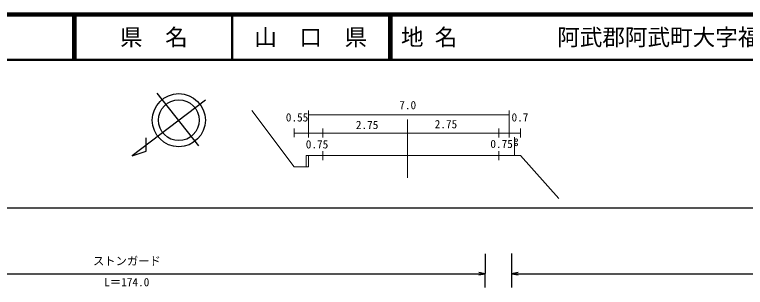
# Model space of a CAD drawing. Units: millimetres, scale not verified. Extents: x 40000 to 680000, y 20000 to 380000.
# Drawn here: x 284769 to 446706, y 319544 to 380000 of the extents above; entities that cross this region are included whole.
import ezdxf
from ezdxf.enums import TextEntityAlignment as Align

# ---------------------------------------------------------------- set-up
doc = ezdxf.new("R2010")
doc.units = ezdxf.units.MM
doc.header["$LTSCALE"] = 1000
for name, color, linetype, lineweight in [('M-BMK-SRVR', 3, 'Continuous', 25), ('M-STR-HTXT', 7, 'Continuous', 13), ('M-STR-STR3', 7, 'Continuous', 25), ('M-TTL', 2, 'Continuous', 140), ('M-TTL-LINE', 7, 'Continuous', 50)]:
    doc.layers.add(name, color=color, linetype=linetype, lineweight=lineweight)
doc.layers.add('M-TTL-TXT', color=7, linetype='Continuous')
doc.styles.add('ＭＳ ゴシック', font='')
doc.styles.get('ＭＳ ゴシック').set_extended_font_data('MS Gothic')

# ---------------------------------------------------------------- blocks, each defined once
blk = doc.blocks.new('open_arrow')
at = {"color": 0, "linetype": 'Continuous', "lineweight": -2}
blk.add_lwpolyline([(7.5, 1.25), (0, 0), (7.5, -1.25)], dxfattribs=at)

msp = doc.modelspace()

# ---------------------------------------------------------------- linework, layer by layer
at = {"layer": 'M-BMK-SRVR'}
for p, q in [((325565, 350931), (316381, 362592)), ((327071, 361064), (310834, 348711)), ((313957, 349755), (313915, 352715)), ((310834, 348711), (313957, 349755))]:
    msp.add_line(p, q, dxfattribs=at)
for radius in [5885, 4520]:
    msp.add_circle((321154, 356596), radius, dxfattribs=at)
at = {"layer": 'M-STR-HTXT'}
for p, q in [((346735, 346258), (337360, 358758)), ((349860, 352758), (349860, 358758)), ((394360, 352758), (394360, 358758)), ((349860, 357758), (394360, 357758)), ((371860, 343831), (371860, 356758)), ((346722, 353758), (346722, 354746)), ((353047, 354744), (353047, 352744)), ((392044, 354758), (392044, 352758)), ((396860, 352758), (396860, 354758)), ((346722, 353758), (396860, 353758)), ((346722, 352840), (346722, 353758)), ((395525, 348758), (395524, 352816)), ((349360, 348758), (396860, 348758)), ((349360, 346258), (349360, 348758)), ((349860, 348758), (349860, 346258)), ((353047, 349744), (353047, 347744)), ((392044, 349758), (392044, 347758)), ((396860, 348758), (405360, 339258)), ((349860, 346258), (346735, 346258))]:
    msp.add_line(p, q, dxfattribs=at)
for centre in [(395897, 351194), (395902, 352194)]:
    msp.add_circle(centre, 300, dxfattribs=at)
at = {"layer": 'M-STR-STR3'}
for p, q in [((65027, 337182), (557859, 337182)), ((389076, 326972), (389076, 322608)), ((394879, 327070), (394879, 319548)), ((215132, 322576), (389076, 322576)), ((389076, 319544), (389076, 322608)), ((394879, 322576), (535043, 322576))]:
    msp.add_line(p, q, dxfattribs=at)
at = {"layer": 'M-TTL'}
msp.add_line((680000, 380000), (40000, 380000), dxfattribs=at)
at = {"layer": 'M-TTL-LINE'}
for p, q in [((297750, 380000), (297750, 370000)), ((298250, 380000), (298250, 370000)), ((333000, 380000), (333000, 370000)), ((367750, 380000), (367750, 370000)), ((368250, 380000), (368250, 370000)), ((40000, 370000), (680000, 370000))]:
    msp.add_line(p, q, dxfattribs=at)

# ---------------------------------------------------------------- block references
at = {"layer": 'M-STR-STR3', "xscale": 193, "yscale": 193, "rotation": 180}
msp.add_blockref('open_arrow', (389076, 322576), dxfattribs=at)
at = {"layer": 'M-STR-STR3', "xscale": 193, "yscale": 193}
msp.add_blockref('open_arrow', (394879, 322576), dxfattribs=at)

# ---------------------------------------------------------------- texts
at = {"layer": 'M-STR-HTXT', "style": 'ＭＳ ゴシック'}
for s, p in [('7.0', (370009, 358479)), ('0.55', (344866, 355764)), ('0.7', (394884, 355764)), ('2.75', (360385, 354085)), ('2.75', (377860, 354258)), ('0.75', (349292, 349791)), ('0.75', (390190, 349880))]:
    msp.add_text(s, height=1833, dxfattribs=at).set_placement(p, align=Align.BOTTOM_LEFT)
at = {"layer": 'M-STR-STR3', "style": 'ＭＳ ゴシック'}
for s, p in [('ストンガード', (302145, 323918)), ('L＝174.0', (304639, 319239))]:
    msp.add_text(s, height=1833, dxfattribs=at).set_placement(p, align=Align.BOTTOM_LEFT)
at = {"layer": 'M-TTL-TXT', "style": 'ＭＳ ゴシック'}
for s, p in [('県\u3000名', (315625, 375000)), ('山\u3000口\u3000県', (350375, 375000))]:
    msp.add_text(s, height=3666, dxfattribs=at).set_placement(p, align=Align.MIDDLE_CENTER)
for s, p in [('地 名', (370380, 375000)), ('阿武郡阿武町大字福田下', (405024, 375000))]:
    msp.add_text(s, height=3666, dxfattribs=at).set_placement(p, align=Align.MIDDLE_LEFT)

doc.saveas('drawing.dxf')
